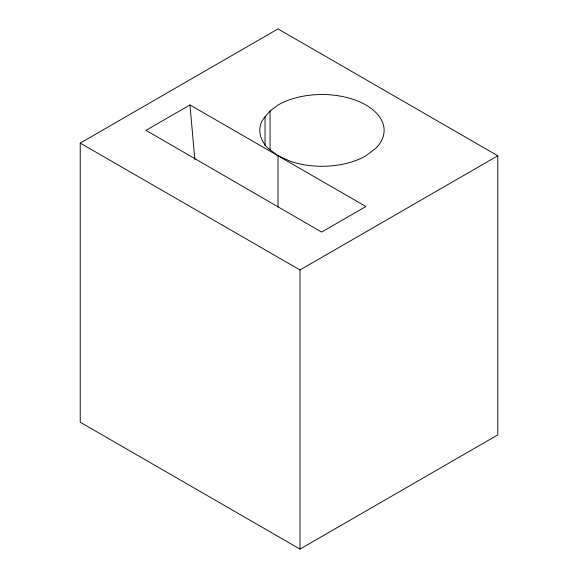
<?xml version="1.0" encoding="UTF-8"?>
<svg xmlns="http://www.w3.org/2000/svg" width="578" height="578" viewBox="0 0 578 578"><rect width="100%" height="100%" fill="white"/><g stroke="black" fill="none" stroke-linecap="round" stroke-linejoin="round"><path stroke-width="0.87" d="M265.027 116.785L261.928 121.113A62.157 35.887 0 0 0 268.134 148.344L278.011 155.778L290.886 161.479A62.157 35.887 0 0 0 365.917 155.778L375.794 148.344A62.157 35.887 0 0 0 359.805 101.93A62.157 35.887 0 0 0 278.011 105.03L270.063 111.005L265.027 116.785L265.027 145.598M80.226 143.091L278.011 28.9L497.774 155.778L497.774 434.909L299.989 549.1L80.226 422.222L80.226 143.091L299.989 269.969L497.774 155.778M189.974 104.95L145.988 130.346L321.599 232.067L365.917 206.527L189.974 104.95L194.851 159.68M299.989 269.969L299.989 549.1M278.011 155.778L278.011 207.105M270.063 111.005L270.063 149.724"/></g></svg>
